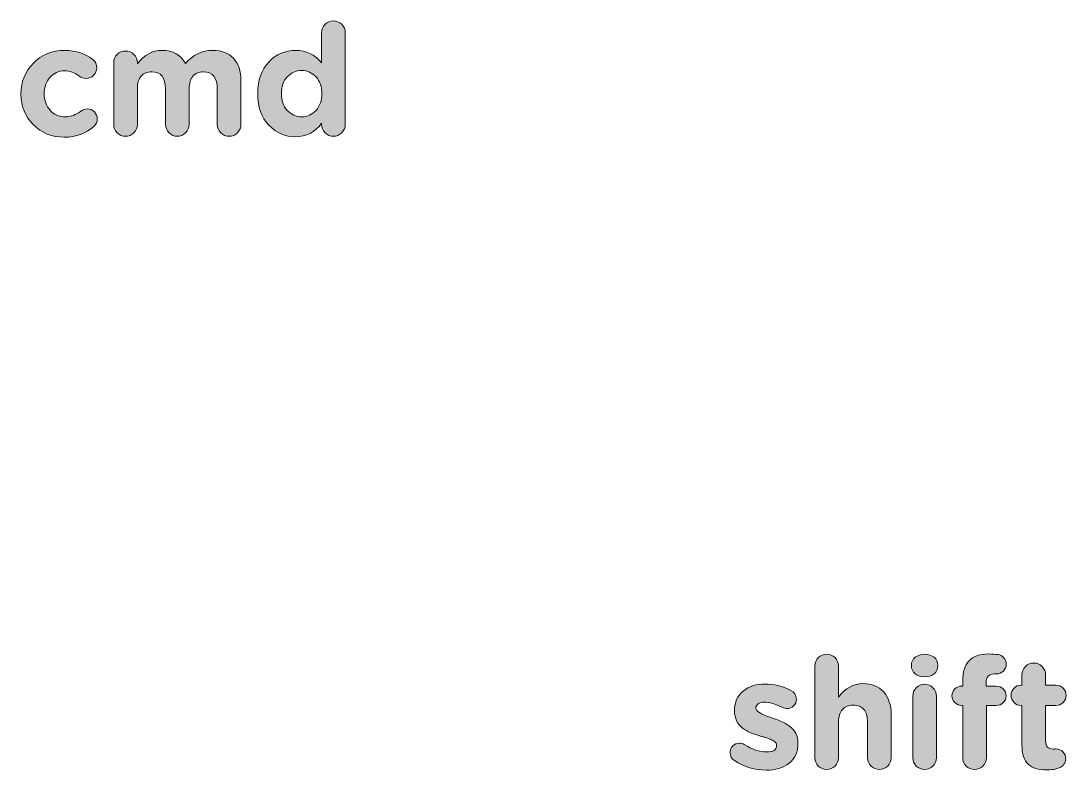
# Model space of a CAD drawing. Header units: inches. Extents: x 10 to 279, y -157 to -9.
# Drawn here: x 70.85 to 92.19, y -145.49 to -130.19 of the extents above; entities that cross this region are included whole.
import ezdxf

# ---------------------------------------------------------------- set-up
doc = ezdxf.new("R2010")
doc.units = ezdxf.units.IN
doc.header["$MEASUREMENT"] = 0
doc.layers.add('Layer 1', color=7, linetype='Continuous')

# ---------------------------------------------------------------- blocks, each defined once
blk = doc.blocks.new('block 28')
at = {"layer": 'Layer 1'}
h = blk.add_hatch(color=7, dxfattribs=at)
h.dxf.hatch_style = 2
edge = h.paths.add_edge_path()
edge.add_spline(control_points=[(77.473, -130.431), (77.473, -130.431), (77.473, -132.305), (77.473, -132.305), (77.473, -132.372), (77.449, -132.429), (77.401, -132.476), (77.354, -132.523), (77.297, -132.546), (77.231, -132.546), (77.166, -132.546), (77.109, -132.523), (77.061, -132.476), (77.014, -132.429), (76.99, -132.372), (76.99, -132.305), (76.99, -132.305), (76.99, -132.282), (76.99, -132.282), (76.855, -132.467), (76.678, -132.558), (76.46, -132.558), (76.248, -132.558), (76.066, -132.48), (75.914, -132.322), (75.761, -132.164), (75.685, -131.95), (75.685, -131.679), (75.685, -131.679), (75.685, -131.673), (75.685, -131.673), (75.685, -131.402), (75.761, -131.188), (75.912, -131.03), (76.063, -130.872), (76.246, -130.793), (76.46, -130.793), (76.671, -130.793), (76.848, -130.878), (76.99, -131.047), (76.99, -131.047), (76.99, -130.431), (76.99, -130.431), (76.99, -130.364), (77.014, -130.306), (77.061, -130.26), (77.109, -130.213), (77.166, -130.19), (77.231, -130.19), (77.297, -130.19), (77.354, -130.213), (77.401, -130.26), (77.449, -130.306), (77.473, -130.364), (77.473, -130.431)], knot_values=[0, 0, 0, 0, 1, 1, 1, 2, 2, 2, 3, 3, 3, 4, 4, 4, 5, 5, 5, 6, 6, 6, 7, 7, 7, 8, 8, 8, 9, 9, 9, 10, 10, 10, 11, 11, 11, 12, 12, 12, 13, 13, 13, 14, 14, 14, 15, 15, 15, 16, 16, 16, 17, 17, 17, 18, 18, 18, 18], degree=3, periodic=1)
edge = h.paths.add_edge_path()
edge.add_spline(control_points=[(76.877, -131.335), (76.798, -131.247), (76.7, -131.203), (76.584, -131.203), (76.467, -131.203), (76.369, -131.246), (76.288, -131.333), (76.208, -131.42), (76.168, -131.533), (76.168, -131.673), (76.168, -131.673), (76.168, -131.679), (76.168, -131.679), (76.168, -131.817), (76.208, -131.929), (76.288, -132.017), (76.369, -132.105), (76.467, -132.149), (76.584, -132.149), (76.7, -132.149), (76.798, -132.105), (76.877, -132.017), (76.957, -131.929), (76.996, -131.817), (76.996, -131.679), (76.996, -131.679), (76.996, -131.673), (76.996, -131.673), (76.996, -131.535), (76.957, -131.422), (76.877, -131.335)], knot_values=[0, 0, 0, 0, 1, 1, 1, 2, 2, 2, 3, 3, 3, 4, 4, 4, 5, 5, 5, 6, 6, 6, 7, 7, 7, 8, 8, 8, 9, 9, 9, 10, 10, 10, 10], degree=3, periodic=1)
h = blk.add_hatch(color=7, dxfattribs=at)
h.dxf.hatch_style = 2
edge = h.paths.add_edge_path()
edge.add_spline(control_points=[(71.736, -132.565), (71.481, -132.565), (71.27, -132.48), (71.102, -132.309), (70.934, -132.139), (70.85, -131.931), (70.85, -131.686), (70.85, -131.686), (70.85, -131.679), (70.85, -131.679), (70.85, -131.433), (70.934, -131.225), (71.104, -131.052), (71.273, -130.88), (71.486, -130.793), (71.742, -130.793), (71.979, -130.793), (72.173, -130.857), (72.323, -130.984), (72.374, -131.024), (72.399, -131.079), (72.399, -131.149), (72.399, -131.208), (72.378, -131.259), (72.335, -131.301), (72.293, -131.344), (72.241, -131.365), (72.18, -131.365), (72.127, -131.365), (72.08, -131.349), (72.04, -131.317), (71.947, -131.245), (71.847, -131.209), (71.739, -131.209), (71.62, -131.209), (71.522, -131.255), (71.443, -131.346), (71.365, -131.437), (71.326, -131.546), (71.326, -131.673), (71.326, -131.673), (71.326, -131.679), (71.326, -131.679), (71.326, -131.812), (71.365, -131.924), (71.445, -132.014), (71.524, -132.104), (71.629, -132.149), (71.758, -132.149), (71.87, -132.149), (71.976, -132.11), (72.075, -132.032), (72.115, -132.002), (72.159, -131.987), (72.205, -131.987), (72.262, -131.987), (72.311, -132.007), (72.35, -132.047), (72.389, -132.088), (72.409, -132.136), (72.409, -132.193), (72.409, -132.253), (72.385, -132.304), (72.339, -132.346), (72.178, -132.492), (71.977, -132.565), (71.736, -132.565)], knot_values=[0, 0, 0, 0, 1, 1, 1, 2, 2, 2, 3, 3, 3, 4, 4, 4, 5, 5, 5, 6, 6, 6, 7, 7, 7, 8, 8, 8, 9, 9, 9, 10, 10, 10, 11, 11, 11, 12, 12, 12, 13, 13, 13, 14, 14, 14, 15, 15, 15, 16, 16, 16, 17, 17, 17, 18, 18, 18, 19, 19, 19, 20, 20, 20, 21, 21, 21, 22, 22, 22, 22], degree=3, periodic=1)
h = blk.add_hatch(color=7, dxfattribs=at)
h.dxf.hatch_style = 2
edge = h.paths.add_edge_path()
edge.add_spline(control_points=[(72.745, -132.305), (72.745, -132.305), (72.745, -131.047), (72.745, -131.047), (72.745, -130.98), (72.768, -130.922), (72.815, -130.876), (72.862, -130.829), (72.919, -130.806), (72.986, -130.806), (73.054, -130.806), (73.111, -130.829), (73.158, -130.876), (73.204, -130.922), (73.228, -130.98), (73.228, -131.047), (73.228, -131.047), (73.228, -131.066), (73.228, -131.066), (73.37, -130.884), (73.537, -130.793), (73.729, -130.793), (73.956, -130.793), (74.116, -130.883), (74.209, -131.063), (74.363, -130.883), (74.55, -130.793), (74.768, -130.793), (74.95, -130.793), (75.091, -130.847), (75.191, -130.954), (75.292, -131.061), (75.342, -131.216), (75.342, -131.419), (75.342, -131.419), (75.342, -132.305), (75.342, -132.305), (75.342, -132.372), (75.319, -132.429), (75.272, -132.476), (75.226, -132.523), (75.169, -132.546), (75.101, -132.546), (75.033, -132.546), (74.976, -132.523), (74.93, -132.476), (74.883, -132.429), (74.86, -132.372), (74.86, -132.305), (74.86, -132.305), (74.86, -131.577), (74.86, -131.577), (74.86, -131.347), (74.765, -131.231), (74.577, -131.231), (74.486, -131.231), (74.415, -131.261), (74.363, -131.32), (74.311, -131.38), (74.285, -131.465), (74.285, -131.577), (74.285, -131.577), (74.285, -132.305), (74.285, -132.305), (74.285, -132.372), (74.261, -132.429), (74.214, -132.476), (74.166, -132.523), (74.109, -132.546), (74.044, -132.546), (73.978, -132.546), (73.921, -132.523), (73.874, -132.476), (73.826, -132.429), (73.802, -132.372), (73.802, -132.305), (73.802, -132.305), (73.802, -131.577), (73.802, -131.577), (73.802, -131.347), (73.708, -131.231), (73.52, -131.231), (73.429, -131.231), (73.357, -131.261), (73.306, -131.32), (73.254, -131.38), (73.228, -131.465), (73.228, -131.577), (73.228, -131.577), (73.228, -132.305), (73.228, -132.305), (73.228, -132.372), (73.204, -132.429), (73.158, -132.476), (73.111, -132.523), (73.054, -132.546), (72.986, -132.546), (72.919, -132.546), (72.862, -132.523), (72.815, -132.476), (72.768, -132.429), (72.745, -132.372), (72.745, -132.305)], knot_values=[0, 0, 0, 0, 1, 1, 1, 2, 2, 2, 3, 3, 3, 4, 4, 4, 5, 5, 5, 6, 6, 6, 7, 7, 7, 8, 8, 8, 9, 9, 9, 10, 10, 10, 11, 11, 11, 12, 12, 12, 13, 13, 13, 14, 14, 14, 15, 15, 15, 16, 16, 16, 17, 17, 17, 18, 18, 18, 19, 19, 19, 20, 20, 20, 21, 21, 21, 22, 22, 22, 23, 23, 23, 24, 24, 24, 25, 25, 25, 26, 26, 26, 27, 27, 27, 28, 28, 28, 29, 29, 29, 30, 30, 30, 31, 31, 31, 32, 32, 32, 33, 33, 33, 34, 34, 34, 34], degree=3, periodic=1)
at = {"layer": 'Layer 1', "lineweight": 0}
for points, knots in [([(77.473, -130.431), (77.473, -130.431), (77.473, -132.305), (77.473, -132.305), (77.473, -132.372), (77.449, -132.429), (77.401, -132.476), (77.354, -132.523), (77.297, -132.546), (77.231, -132.546), (77.166, -132.546), (77.109, -132.523), (77.061, -132.476), (77.014, -132.429), (76.99, -132.372), (76.99, -132.305), (76.99, -132.305), (76.99, -132.282), (76.99, -132.282), (76.855, -132.467), (76.678, -132.558), (76.46, -132.558), (76.248, -132.558), (76.066, -132.48), (75.914, -132.322), (75.761, -132.164), (75.685, -131.95), (75.685, -131.679), (75.685, -131.679), (75.685, -131.673), (75.685, -131.673), (75.685, -131.402), (75.761, -131.188), (75.912, -131.03), (76.063, -130.872), (76.246, -130.793), (76.46, -130.793), (76.671, -130.793), (76.848, -130.878), (76.99, -131.047), (76.99, -131.047), (76.99, -130.431), (76.99, -130.431), (76.99, -130.364), (77.014, -130.306), (77.061, -130.26), (77.109, -130.213), (77.166, -130.19), (77.231, -130.19), (77.297, -130.19), (77.354, -130.213), (77.401, -130.26), (77.449, -130.306), (77.473, -130.364), (77.473, -130.431)], [0, 0, 0, 0, 1, 1, 1, 2, 2, 2, 3, 3, 3, 4, 4, 4, 5, 5, 5, 6, 6, 6, 7, 7, 7, 8, 8, 8, 9, 9, 9, 10, 10, 10, 11, 11, 11, 12, 12, 12, 13, 13, 13, 14, 14, 14, 15, 15, 15, 16, 16, 16, 17, 17, 17, 18, 18, 18, 18]), ([(71.736, -132.565), (71.481, -132.565), (71.27, -132.48), (71.102, -132.309), (70.934, -132.139), (70.85, -131.931), (70.85, -131.686), (70.85, -131.686), (70.85, -131.679), (70.85, -131.679), (70.85, -131.433), (70.934, -131.225), (71.104, -131.052), (71.273, -130.88), (71.486, -130.793), (71.742, -130.793), (71.979, -130.793), (72.173, -130.857), (72.323, -130.984), (72.374, -131.024), (72.399, -131.079), (72.399, -131.149), (72.399, -131.208), (72.378, -131.259), (72.335, -131.301), (72.293, -131.344), (72.241, -131.365), (72.18, -131.365), (72.127, -131.365), (72.08, -131.349), (72.04, -131.317), (71.947, -131.245), (71.847, -131.209), (71.739, -131.209), (71.62, -131.209), (71.522, -131.255), (71.443, -131.346), (71.365, -131.437), (71.326, -131.546), (71.326, -131.673), (71.326, -131.673), (71.326, -131.679), (71.326, -131.679), (71.326, -131.812), (71.365, -131.924), (71.445, -132.014), (71.524, -132.104), (71.629, -132.149), (71.758, -132.149), (71.87, -132.149), (71.976, -132.11), (72.075, -132.032), (72.115, -132.002), (72.159, -131.987), (72.205, -131.987), (72.262, -131.987), (72.311, -132.007), (72.35, -132.047), (72.389, -132.088), (72.409, -132.136), (72.409, -132.193), (72.409, -132.253), (72.385, -132.304), (72.339, -132.346), (72.178, -132.492), (71.977, -132.565), (71.736, -132.565)], [0, 0, 0, 0, 1, 1, 1, 2, 2, 2, 3, 3, 3, 4, 4, 4, 5, 5, 5, 6, 6, 6, 7, 7, 7, 8, 8, 8, 9, 9, 9, 10, 10, 10, 11, 11, 11, 12, 12, 12, 13, 13, 13, 14, 14, 14, 15, 15, 15, 16, 16, 16, 17, 17, 17, 18, 18, 18, 19, 19, 19, 20, 20, 20, 21, 21, 21, 22, 22, 22, 22]), ([(72.745, -132.305), (72.745, -132.305), (72.745, -131.047), (72.745, -131.047), (72.745, -130.98), (72.768, -130.922), (72.815, -130.876), (72.862, -130.829), (72.919, -130.806), (72.986, -130.806), (73.054, -130.806), (73.111, -130.829), (73.158, -130.876), (73.204, -130.922), (73.228, -130.98), (73.228, -131.047), (73.228, -131.047), (73.228, -131.066), (73.228, -131.066), (73.37, -130.884), (73.537, -130.793), (73.729, -130.793), (73.956, -130.793), (74.116, -130.883), (74.209, -131.063), (74.363, -130.883), (74.55, -130.793), (74.768, -130.793), (74.95, -130.793), (75.091, -130.847), (75.191, -130.954), (75.292, -131.061), (75.342, -131.216), (75.342, -131.419), (75.342, -131.419), (75.342, -132.305), (75.342, -132.305), (75.342, -132.372), (75.319, -132.429), (75.272, -132.476), (75.226, -132.523), (75.169, -132.546), (75.101, -132.546), (75.033, -132.546), (74.976, -132.523), (74.93, -132.476), (74.883, -132.429), (74.86, -132.372), (74.86, -132.305), (74.86, -132.305), (74.86, -131.577), (74.86, -131.577), (74.86, -131.347), (74.765, -131.231), (74.577, -131.231), (74.486, -131.231), (74.415, -131.261), (74.363, -131.32), (74.311, -131.38), (74.285, -131.465), (74.285, -131.577), (74.285, -131.577), (74.285, -132.305), (74.285, -132.305), (74.285, -132.372), (74.261, -132.429), (74.214, -132.476), (74.166, -132.523), (74.109, -132.546), (74.044, -132.546), (73.978, -132.546), (73.921, -132.523), (73.874, -132.476), (73.826, -132.429), (73.802, -132.372), (73.802, -132.305), (73.802, -132.305), (73.802, -131.577), (73.802, -131.577), (73.802, -131.347), (73.708, -131.231), (73.52, -131.231), (73.429, -131.231), (73.357, -131.261), (73.306, -131.32), (73.254, -131.38), (73.228, -131.465), (73.228, -131.577), (73.228, -131.577), (73.228, -132.305), (73.228, -132.305), (73.228, -132.372), (73.204, -132.429), (73.158, -132.476), (73.111, -132.523), (73.054, -132.546), (72.986, -132.546), (72.919, -132.546), (72.862, -132.523), (72.815, -132.476), (72.768, -132.429), (72.745, -132.372), (72.745, -132.305)], [0, 0, 0, 0, 1, 1, 1, 2, 2, 2, 3, 3, 3, 4, 4, 4, 5, 5, 5, 6, 6, 6, 7, 7, 7, 8, 8, 8, 9, 9, 9, 10, 10, 10, 11, 11, 11, 12, 12, 12, 13, 13, 13, 14, 14, 14, 15, 15, 15, 16, 16, 16, 17, 17, 17, 18, 18, 18, 19, 19, 19, 20, 20, 20, 21, 21, 21, 22, 22, 22, 23, 23, 23, 24, 24, 24, 25, 25, 25, 26, 26, 26, 27, 27, 27, 28, 28, 28, 29, 29, 29, 30, 30, 30, 31, 31, 31, 32, 32, 32, 33, 33, 33, 34, 34, 34, 34]), ([(76.877, -131.335), (76.798, -131.247), (76.7, -131.203), (76.584, -131.203), (76.467, -131.203), (76.369, -131.246), (76.288, -131.333), (76.208, -131.42), (76.168, -131.533), (76.168, -131.673), (76.168, -131.673), (76.168, -131.679), (76.168, -131.679), (76.168, -131.817), (76.208, -131.929), (76.288, -132.017), (76.369, -132.105), (76.467, -132.149), (76.584, -132.149), (76.7, -132.149), (76.798, -132.105), (76.877, -132.017), (76.957, -131.929), (76.996, -131.817), (76.996, -131.679), (76.996, -131.679), (76.996, -131.673), (76.996, -131.673), (76.996, -131.535), (76.957, -131.422), (76.877, -131.335)], [0, 0, 0, 0, 1, 1, 1, 2, 2, 2, 3, 3, 3, 4, 4, 4, 5, 5, 5, 6, 6, 6, 7, 7, 7, 8, 8, 8, 9, 9, 9, 10, 10, 10, 10])]:
    blk.add_open_spline(points, degree=3, knots=knots, dxfattribs=at)
blk = doc.blocks.new('block 29')
at = {"layer": 'Layer 1'}
h = blk.add_hatch(color=7, dxfattribs=at)
h.dxf.hatch_style = 2
edge = h.paths.add_edge_path()
edge.add_spline(control_points=[(87.063, -145.24), (87.063, -145.24), (87.063, -143.366), (87.063, -143.366), (87.063, -143.299), (87.086, -143.242), (87.133, -143.195), (87.18, -143.149), (87.237, -143.125), (87.304, -143.125), (87.372, -143.125), (87.429, -143.149), (87.476, -143.195), (87.522, -143.242), (87.546, -143.299), (87.546, -143.366), (87.546, -143.366), (87.546, -144.002), (87.546, -144.002), (87.687, -143.819), (87.854, -143.728), (88.044, -143.728), (88.226, -143.728), (88.368, -143.785), (88.47, -143.897), (88.571, -144.009), (88.622, -144.163), (88.622, -144.36), (88.622, -144.36), (88.622, -145.24), (88.622, -145.24), (88.622, -145.308), (88.598, -145.364), (88.551, -145.411), (88.503, -145.458), (88.446, -145.481), (88.381, -145.481), (88.315, -145.481), (88.259, -145.458), (88.211, -145.411), (88.163, -145.364), (88.139, -145.308), (88.139, -145.24), (88.139, -145.24), (88.139, -144.512), (88.139, -144.512), (88.139, -144.4), (88.114, -144.315), (88.063, -144.255), (88.013, -144.196), (87.941, -144.167), (87.847, -144.167), (87.754, -144.167), (87.681, -144.196), (87.627, -144.255), (87.573, -144.315), (87.546, -144.4), (87.546, -144.512), (87.546, -144.512), (87.546, -145.24), (87.546, -145.24), (87.546, -145.308), (87.522, -145.364), (87.476, -145.411), (87.429, -145.458), (87.372, -145.481), (87.304, -145.481), (87.237, -145.481), (87.18, -145.458), (87.133, -145.411), (87.086, -145.364), (87.063, -145.308), (87.063, -145.24)], knot_values=[0, 0, 0, 0, 1, 1, 1, 2, 2, 2, 3, 3, 3, 4, 4, 4, 5, 5, 5, 6, 6, 6, 7, 7, 7, 8, 8, 8, 9, 9, 9, 10, 10, 10, 11, 11, 11, 12, 12, 12, 13, 13, 13, 14, 14, 14, 15, 15, 15, 16, 16, 16, 17, 17, 17, 18, 18, 18, 19, 19, 19, 20, 20, 20, 21, 21, 21, 22, 22, 22, 23, 23, 23, 24, 24, 24, 24], degree=3, periodic=1)
h = blk.add_hatch(color=7, dxfattribs=at)
h.dxf.hatch_style = 2
edge = h.paths.add_edge_path()
edge.add_spline(control_points=[(89.035, -143.36), (89.035, -143.36), (89.035, -143.354), (89.035, -143.354), (89.035, -143.286), (89.06, -143.232), (89.111, -143.19), (89.162, -143.149), (89.226, -143.128), (89.305, -143.128), (89.383, -143.128), (89.448, -143.149), (89.498, -143.19), (89.549, -143.232), (89.575, -143.286), (89.575, -143.354), (89.575, -143.354), (89.575, -143.36), (89.575, -143.36), (89.575, -143.428), (89.549, -143.483), (89.498, -143.525), (89.448, -143.567), (89.383, -143.589), (89.305, -143.589), (89.226, -143.589), (89.162, -143.567), (89.111, -143.525), (89.06, -143.483), (89.035, -143.428), (89.035, -143.36)], knot_values=[0, 0, 0, 0, 1, 1, 1, 2, 2, 2, 3, 3, 3, 4, 4, 4, 5, 5, 5, 6, 6, 6, 7, 7, 7, 8, 8, 8, 9, 9, 9, 10, 10, 10, 10], degree=3, periodic=1)
edge = h.paths.add_edge_path()
edge.add_spline(control_points=[(89.063, -145.24), (89.063, -145.24), (89.063, -143.982), (89.063, -143.982), (89.063, -143.915), (89.087, -143.858), (89.135, -143.811), (89.182, -143.765), (89.239, -143.741), (89.305, -143.741), (89.37, -143.741), (89.427, -143.765), (89.474, -143.811), (89.522, -143.858), (89.546, -143.915), (89.546, -143.982), (89.546, -143.982), (89.546, -145.24), (89.546, -145.24), (89.546, -145.308), (89.522, -145.364), (89.474, -145.411), (89.427, -145.458), (89.37, -145.481), (89.305, -145.481), (89.239, -145.481), (89.182, -145.458), (89.135, -145.411), (89.087, -145.364), (89.063, -145.308), (89.063, -145.24)], knot_values=[0, 0, 0, 0, 1, 1, 1, 2, 2, 2, 3, 3, 3, 4, 4, 4, 5, 5, 5, 6, 6, 6, 7, 7, 7, 8, 8, 8, 9, 9, 9, 10, 10, 10, 10], degree=3, periodic=1)
h = blk.add_hatch(color=7, dxfattribs=at)
h.dxf.hatch_style = 2
edge = h.paths.add_edge_path()
edge.add_spline(control_points=[(90.083, -145.24), (90.083, -145.24), (90.083, -144.173), (90.083, -144.173), (90.083, -144.173), (90.063, -144.173), (90.063, -144.173), (90.008, -144.173), (89.961, -144.154), (89.922, -144.116), (89.883, -144.078), (89.863, -144.031), (89.863, -143.976), (89.863, -143.921), (89.883, -143.874), (89.922, -143.835), (89.961, -143.796), (90.008, -143.776), (90.063, -143.776), (90.063, -143.776), (90.083, -143.776), (90.083, -143.776), (90.083, -143.776), (90.083, -143.668), (90.083, -143.668), (90.083, -143.484), (90.128, -143.346), (90.219, -143.255), (90.308, -143.166), (90.438, -143.122), (90.609, -143.122), (90.692, -143.122), (90.758, -143.126), (90.806, -143.135), (90.851, -143.141), (90.889, -143.162), (90.922, -143.198), (90.955, -143.234), (90.972, -143.277), (90.972, -143.328), (90.972, -143.383), (90.952, -143.43), (90.913, -143.47), (90.874, -143.509), (90.828, -143.528), (90.775, -143.528), (90.775, -143.528), (90.733, -143.528), (90.733, -143.528), (90.617, -143.528), (90.559, -143.59), (90.559, -143.713), (90.559, -143.713), (90.559, -143.779), (90.559, -143.779), (90.559, -143.779), (90.768, -143.779), (90.768, -143.779), (90.823, -143.779), (90.87, -143.798), (90.91, -143.836), (90.949, -143.874), (90.968, -143.921), (90.968, -143.976), (90.968, -144.031), (90.949, -144.078), (90.91, -144.116), (90.87, -144.154), (90.823, -144.173), (90.768, -144.173), (90.768, -144.173), (90.565, -144.173), (90.565, -144.173), (90.565, -144.173), (90.565, -145.24), (90.565, -145.24), (90.565, -145.308), (90.542, -145.364), (90.495, -145.411), (90.449, -145.458), (90.392, -145.481), (90.324, -145.481), (90.256, -145.481), (90.199, -145.458), (90.152, -145.411), (90.106, -145.364), (90.083, -145.308), (90.083, -145.24)], knot_values=[0, 0, 0, 0, 1, 1, 1, 2, 2, 2, 3, 3, 3, 4, 4, 4, 5, 5, 5, 6, 6, 6, 7, 7, 7, 8, 8, 8, 9, 9, 9, 10, 10, 10, 11, 11, 11, 12, 12, 12, 13, 13, 13, 14, 14, 14, 15, 15, 15, 16, 16, 16, 17, 17, 17, 18, 18, 18, 19, 19, 19, 20, 20, 20, 21, 21, 21, 22, 22, 22, 23, 23, 23, 24, 24, 24, 25, 25, 25, 26, 26, 26, 27, 27, 27, 28, 28, 28, 29, 29, 29, 29], degree=3, periodic=1)
h = blk.add_hatch(color=7, dxfattribs=at)
h.dxf.hatch_style = 2
edge = h.paths.add_edge_path()
edge.add_spline(control_points=[(91.788, -145.491), (91.629, -145.491), (91.506, -145.452), (91.421, -145.375), (91.335, -145.297), (91.292, -145.166), (91.292, -144.979), (91.292, -144.979), (91.292, -144.173), (91.292, -144.173), (91.292, -144.173), (91.276, -144.173), (91.276, -144.173), (91.219, -144.173), (91.17, -144.153), (91.13, -144.112), (91.09, -144.073), (91.07, -144.024), (91.07, -143.966), (91.07, -143.909), (91.09, -143.861), (91.13, -143.82), (91.17, -143.78), (91.219, -143.76), (91.276, -143.76), (91.276, -143.76), (91.292, -143.76), (91.292, -143.76), (91.292, -143.76), (91.292, -143.547), (91.292, -143.547), (91.292, -143.482), (91.316, -143.425), (91.364, -143.378), (91.411, -143.33), (91.468, -143.306), (91.533, -143.306), (91.599, -143.306), (91.656, -143.33), (91.703, -143.378), (91.751, -143.425), (91.775, -143.482), (91.775, -143.547), (91.775, -143.547), (91.775, -143.76), (91.775, -143.76), (91.775, -143.76), (91.987, -143.76), (91.987, -143.76), (92.045, -143.76), (92.093, -143.78), (92.134, -143.82), (92.174, -143.861), (92.194, -143.909), (92.194, -143.966), (92.194, -144.024), (92.174, -144.073), (92.134, -144.112), (92.093, -144.153), (92.045, -144.173), (91.987, -144.173), (91.987, -144.173), (91.775, -144.173), (91.775, -144.173), (91.775, -144.173), (91.775, -144.9), (91.775, -144.9), (91.775, -145.01), (91.827, -145.065), (91.93, -145.065), (91.937, -145.065), (91.947, -145.065), (91.962, -145.063), (91.977, -145.062), (91.985, -145.062), (91.987, -145.062), (92.042, -145.062), (92.089, -145.082), (92.129, -145.121), (92.168, -145.16), (92.187, -145.207), (92.187, -145.262), (92.187, -145.304), (92.175, -145.342), (92.151, -145.375), (92.127, -145.407), (92.098, -145.43), (92.064, -145.443), (91.983, -145.475), (91.891, -145.491), (91.788, -145.491)], knot_values=[0, 0, 0, 0, 1, 1, 1, 2, 2, 2, 3, 3, 3, 4, 4, 4, 5, 5, 5, 6, 6, 6, 7, 7, 7, 8, 8, 8, 9, 9, 9, 10, 10, 10, 11, 11, 11, 12, 12, 12, 13, 13, 13, 14, 14, 14, 15, 15, 15, 16, 16, 16, 17, 17, 17, 18, 18, 18, 19, 19, 19, 20, 20, 20, 21, 21, 21, 22, 22, 22, 23, 23, 23, 24, 24, 24, 25, 25, 25, 26, 26, 26, 27, 27, 27, 28, 28, 28, 29, 29, 29, 30, 30, 30, 30], degree=3, periodic=1)
h = blk.add_hatch(color=7, dxfattribs=at)
h.dxf.hatch_style = 2
edge = h.paths.add_edge_path()
edge.add_spline(control_points=[(86.066, -145.494), (85.837, -145.494), (85.624, -145.429), (85.425, -145.3), (85.363, -145.262), (85.333, -145.207), (85.333, -145.135), (85.333, -145.082), (85.351, -145.037), (85.388, -145), (85.425, -144.963), (85.47, -144.944), (85.523, -144.944), (85.559, -144.944), (85.591, -144.953), (85.619, -144.97), (85.779, -145.071), (85.933, -145.122), (86.079, -145.122), (86.214, -145.122), (86.282, -145.08), (86.282, -144.995), (86.282, -144.995), (86.282, -144.989), (86.282, -144.989), (86.282, -144.978), (86.281, -144.968), (86.277, -144.957), (86.274, -144.947), (86.268, -144.937), (86.26, -144.929), (86.251, -144.92), (86.242, -144.912), (86.233, -144.905), (86.223, -144.897), (86.211, -144.89), (86.195, -144.882), (86.179, -144.875), (86.165, -144.869), (86.153, -144.864), (86.142, -144.858), (86.125, -144.852), (86.104, -144.844), (86.083, -144.837), (86.065, -144.831), (86.05, -144.827), (86.035, -144.823), (86.015, -144.817), (85.99, -144.809), (85.965, -144.802), (85.944, -144.796), (85.93, -144.792), (85.858, -144.771), (85.796, -144.749), (85.745, -144.727), (85.695, -144.705), (85.642, -144.674), (85.588, -144.636), (85.534, -144.598), (85.493, -144.549), (85.465, -144.489), (85.436, -144.428), (85.422, -144.359), (85.422, -144.281), (85.422, -144.281), (85.422, -144.274), (85.422, -144.274), (85.422, -144.107), (85.481, -143.975), (85.599, -143.879), (85.718, -143.783), (85.866, -143.735), (86.044, -143.735), (86.222, -143.735), (86.397, -143.778), (86.571, -143.865), (86.647, -143.903), (86.685, -143.963), (86.685, -144.046), (86.685, -144.099), (86.667, -144.144), (86.63, -144.181), (86.593, -144.218), (86.547, -144.237), (86.492, -144.237), (86.462, -144.237), (86.432, -144.229), (86.403, -144.214), (86.255, -144.142), (86.132, -144.106), (86.034, -144.106), (85.977, -144.106), (85.933, -144.117), (85.903, -144.14), (85.872, -144.162), (85.857, -144.19), (85.857, -144.224), (85.857, -144.224), (85.857, -144.23), (85.857, -144.23), (85.857, -144.287), (85.954, -144.348), (86.149, -144.414), (86.172, -144.423), (86.19, -144.429), (86.203, -144.433), (86.277, -144.459), (86.339, -144.482), (86.388, -144.505), (86.438, -144.527), (86.491, -144.558), (86.547, -144.597), (86.603, -144.636), (86.646, -144.684), (86.674, -144.741), (86.703, -144.798), (86.717, -144.864), (86.717, -144.938), (86.717, -144.938), (86.717, -144.944), (86.717, -144.944), (86.717, -145.126), (86.657, -145.263), (86.538, -145.355), (86.418, -145.448), (86.261, -145.494), (86.066, -145.494)], knot_values=[0, 0, 0, 0, 1, 1, 1, 2, 2, 2, 3, 3, 3, 4, 4, 4, 5, 5, 5, 6, 6, 6, 7, 7, 7, 8, 8, 8, 9, 9, 9, 10, 10, 10, 11, 11, 11, 12, 12, 12, 13, 13, 13, 14, 14, 14, 15, 15, 15, 16, 16, 16, 17, 17, 17, 18, 18, 18, 19, 19, 19, 20, 20, 20, 21, 21, 21, 22, 22, 22, 23, 23, 23, 24, 24, 24, 25, 25, 25, 26, 26, 26, 27, 27, 27, 28, 28, 28, 29, 29, 29, 30, 30, 30, 31, 31, 31, 32, 32, 32, 33, 33, 33, 34, 34, 34, 35, 35, 35, 36, 36, 36, 37, 37, 37, 38, 38, 38, 39, 39, 39, 40, 40, 40, 41, 41, 41, 42, 42, 42, 42], degree=3, periodic=1)
at = {"layer": 'Layer 1', "lineweight": 0}
for points, knots in [([(87.063, -145.24), (87.063, -145.24), (87.063, -143.366), (87.063, -143.366), (87.063, -143.299), (87.086, -143.242), (87.133, -143.195), (87.18, -143.149), (87.237, -143.125), (87.304, -143.125), (87.372, -143.125), (87.429, -143.149), (87.476, -143.195), (87.522, -143.242), (87.546, -143.299), (87.546, -143.366), (87.546, -143.366), (87.546, -144.002), (87.546, -144.002), (87.687, -143.819), (87.854, -143.728), (88.044, -143.728), (88.226, -143.728), (88.368, -143.785), (88.47, -143.897), (88.571, -144.009), (88.622, -144.163), (88.622, -144.36), (88.622, -144.36), (88.622, -145.24), (88.622, -145.24), (88.622, -145.308), (88.598, -145.364), (88.551, -145.411), (88.503, -145.458), (88.446, -145.481), (88.381, -145.481), (88.315, -145.481), (88.259, -145.458), (88.211, -145.411), (88.163, -145.364), (88.139, -145.308), (88.139, -145.24), (88.139, -145.24), (88.139, -144.512), (88.139, -144.512), (88.139, -144.4), (88.114, -144.315), (88.063, -144.255), (88.013, -144.196), (87.941, -144.167), (87.847, -144.167), (87.754, -144.167), (87.681, -144.196), (87.627, -144.255), (87.573, -144.315), (87.546, -144.4), (87.546, -144.512), (87.546, -144.512), (87.546, -145.24), (87.546, -145.24), (87.546, -145.308), (87.522, -145.364), (87.476, -145.411), (87.429, -145.458), (87.372, -145.481), (87.304, -145.481), (87.237, -145.481), (87.18, -145.458), (87.133, -145.411), (87.086, -145.364), (87.063, -145.308), (87.063, -145.24)], [0, 0, 0, 0, 1, 1, 1, 2, 2, 2, 3, 3, 3, 4, 4, 4, 5, 5, 5, 6, 6, 6, 7, 7, 7, 8, 8, 8, 9, 9, 9, 10, 10, 10, 11, 11, 11, 12, 12, 12, 13, 13, 13, 14, 14, 14, 15, 15, 15, 16, 16, 16, 17, 17, 17, 18, 18, 18, 19, 19, 19, 20, 20, 20, 21, 21, 21, 22, 22, 22, 23, 23, 23, 24, 24, 24, 24]), ([(89.035, -143.36), (89.035, -143.36), (89.035, -143.354), (89.035, -143.354), (89.035, -143.286), (89.06, -143.232), (89.111, -143.19), (89.162, -143.149), (89.226, -143.128), (89.305, -143.128), (89.383, -143.128), (89.448, -143.149), (89.498, -143.19), (89.549, -143.232), (89.575, -143.286), (89.575, -143.354), (89.575, -143.354), (89.575, -143.36), (89.575, -143.36), (89.575, -143.428), (89.549, -143.483), (89.498, -143.525), (89.448, -143.567), (89.383, -143.589), (89.305, -143.589), (89.226, -143.589), (89.162, -143.567), (89.111, -143.525), (89.06, -143.483), (89.035, -143.428), (89.035, -143.36)], [0, 0, 0, 0, 1, 1, 1, 2, 2, 2, 3, 3, 3, 4, 4, 4, 5, 5, 5, 6, 6, 6, 7, 7, 7, 8, 8, 8, 9, 9, 9, 10, 10, 10, 10]), ([(90.083, -145.24), (90.083, -145.24), (90.083, -144.173), (90.083, -144.173), (90.083, -144.173), (90.063, -144.173), (90.063, -144.173), (90.008, -144.173), (89.961, -144.154), (89.922, -144.116), (89.883, -144.078), (89.863, -144.031), (89.863, -143.976), (89.863, -143.921), (89.883, -143.874), (89.922, -143.835), (89.961, -143.796), (90.008, -143.776), (90.063, -143.776), (90.063, -143.776), (90.083, -143.776), (90.083, -143.776), (90.083, -143.776), (90.083, -143.668), (90.083, -143.668), (90.083, -143.484), (90.128, -143.346), (90.219, -143.255), (90.308, -143.166), (90.438, -143.122), (90.609, -143.122), (90.692, -143.122), (90.758, -143.126), (90.806, -143.135), (90.851, -143.141), (90.889, -143.162), (90.922, -143.198), (90.955, -143.234), (90.972, -143.277), (90.972, -143.328), (90.972, -143.383), (90.952, -143.43), (90.913, -143.47), (90.874, -143.509), (90.828, -143.528), (90.775, -143.528), (90.775, -143.528), (90.733, -143.528), (90.733, -143.528), (90.617, -143.528), (90.559, -143.59), (90.559, -143.713), (90.559, -143.713), (90.559, -143.779), (90.559, -143.779), (90.559, -143.779), (90.768, -143.779), (90.768, -143.779), (90.823, -143.779), (90.87, -143.798), (90.91, -143.836), (90.949, -143.874), (90.968, -143.921), (90.968, -143.976), (90.968, -144.031), (90.949, -144.078), (90.91, -144.116), (90.87, -144.154), (90.823, -144.173), (90.768, -144.173), (90.768, -144.173), (90.565, -144.173), (90.565, -144.173), (90.565, -144.173), (90.565, -145.24), (90.565, -145.24), (90.565, -145.308), (90.542, -145.364), (90.495, -145.411), (90.449, -145.458), (90.392, -145.481), (90.324, -145.481), (90.256, -145.481), (90.199, -145.458), (90.152, -145.411), (90.106, -145.364), (90.083, -145.308), (90.083, -145.24)], [0, 0, 0, 0, 1, 1, 1, 2, 2, 2, 3, 3, 3, 4, 4, 4, 5, 5, 5, 6, 6, 6, 7, 7, 7, 8, 8, 8, 9, 9, 9, 10, 10, 10, 11, 11, 11, 12, 12, 12, 13, 13, 13, 14, 14, 14, 15, 15, 15, 16, 16, 16, 17, 17, 17, 18, 18, 18, 19, 19, 19, 20, 20, 20, 21, 21, 21, 22, 22, 22, 23, 23, 23, 24, 24, 24, 25, 25, 25, 26, 26, 26, 27, 27, 27, 28, 28, 28, 29, 29, 29, 29]), ([(91.788, -145.491), (91.629, -145.491), (91.506, -145.452), (91.421, -145.375), (91.335, -145.297), (91.292, -145.166), (91.292, -144.979), (91.292, -144.979), (91.292, -144.173), (91.292, -144.173), (91.292, -144.173), (91.276, -144.173), (91.276, -144.173), (91.219, -144.173), (91.17, -144.153), (91.13, -144.112), (91.09, -144.073), (91.07, -144.024), (91.07, -143.966), (91.07, -143.909), (91.09, -143.861), (91.13, -143.82), (91.17, -143.78), (91.219, -143.76), (91.276, -143.76), (91.276, -143.76), (91.292, -143.76), (91.292, -143.76), (91.292, -143.76), (91.292, -143.547), (91.292, -143.547), (91.292, -143.482), (91.316, -143.425), (91.364, -143.378), (91.411, -143.33), (91.468, -143.306), (91.533, -143.306), (91.599, -143.306), (91.656, -143.33), (91.703, -143.378), (91.751, -143.425), (91.775, -143.482), (91.775, -143.547), (91.775, -143.547), (91.775, -143.76), (91.775, -143.76), (91.775, -143.76), (91.987, -143.76), (91.987, -143.76), (92.045, -143.76), (92.093, -143.78), (92.134, -143.82), (92.174, -143.861), (92.194, -143.909), (92.194, -143.966), (92.194, -144.024), (92.174, -144.073), (92.134, -144.112), (92.093, -144.153), (92.045, -144.173), (91.987, -144.173), (91.987, -144.173), (91.775, -144.173), (91.775, -144.173), (91.775, -144.173), (91.775, -144.9), (91.775, -144.9), (91.775, -145.01), (91.827, -145.065), (91.93, -145.065), (91.937, -145.065), (91.947, -145.065), (91.962, -145.063), (91.977, -145.062), (91.985, -145.062), (91.987, -145.062), (92.042, -145.062), (92.089, -145.082), (92.129, -145.121), (92.168, -145.16), (92.187, -145.207), (92.187, -145.262), (92.187, -145.304), (92.175, -145.342), (92.151, -145.375), (92.127, -145.407), (92.098, -145.43), (92.064, -145.443), (91.983, -145.475), (91.891, -145.491), (91.788, -145.491)], [0, 0, 0, 0, 1, 1, 1, 2, 2, 2, 3, 3, 3, 4, 4, 4, 5, 5, 5, 6, 6, 6, 7, 7, 7, 8, 8, 8, 9, 9, 9, 10, 10, 10, 11, 11, 11, 12, 12, 12, 13, 13, 13, 14, 14, 14, 15, 15, 15, 16, 16, 16, 17, 17, 17, 18, 18, 18, 19, 19, 19, 20, 20, 20, 21, 21, 21, 22, 22, 22, 23, 23, 23, 24, 24, 24, 25, 25, 25, 26, 26, 26, 27, 27, 27, 28, 28, 28, 29, 29, 29, 30, 30, 30, 30]), ([(86.066, -145.494), (85.837, -145.494), (85.624, -145.429), (85.425, -145.3), (85.363, -145.262), (85.333, -145.207), (85.333, -145.135), (85.333, -145.082), (85.351, -145.037), (85.388, -145), (85.425, -144.963), (85.47, -144.944), (85.523, -144.944), (85.559, -144.944), (85.591, -144.953), (85.619, -144.97), (85.779, -145.071), (85.933, -145.122), (86.079, -145.122), (86.214, -145.122), (86.282, -145.08), (86.282, -144.995), (86.282, -144.995), (86.282, -144.989), (86.282, -144.989), (86.282, -144.978), (86.281, -144.968), (86.277, -144.957), (86.274, -144.947), (86.268, -144.937), (86.26, -144.929), (86.251, -144.92), (86.242, -144.912), (86.233, -144.905), (86.223, -144.897), (86.211, -144.89), (86.195, -144.882), (86.179, -144.875), (86.165, -144.869), (86.153, -144.864), (86.142, -144.858), (86.125, -144.852), (86.104, -144.844), (86.083, -144.837), (86.065, -144.831), (86.05, -144.827), (86.035, -144.823), (86.015, -144.817), (85.99, -144.809), (85.965, -144.802), (85.944, -144.796), (85.93, -144.792), (85.858, -144.771), (85.796, -144.749), (85.745, -144.727), (85.695, -144.705), (85.642, -144.674), (85.588, -144.636), (85.534, -144.598), (85.493, -144.549), (85.465, -144.489), (85.436, -144.428), (85.422, -144.359), (85.422, -144.281), (85.422, -144.281), (85.422, -144.274), (85.422, -144.274), (85.422, -144.107), (85.481, -143.975), (85.599, -143.879), (85.718, -143.783), (85.866, -143.735), (86.044, -143.735), (86.222, -143.735), (86.397, -143.778), (86.571, -143.865), (86.647, -143.903), (86.685, -143.963), (86.685, -144.046), (86.685, -144.099), (86.667, -144.144), (86.63, -144.181), (86.593, -144.218), (86.547, -144.237), (86.492, -144.237), (86.462, -144.237), (86.432, -144.229), (86.403, -144.214), (86.255, -144.142), (86.132, -144.106), (86.034, -144.106), (85.977, -144.106), (85.933, -144.117), (85.903, -144.14), (85.872, -144.162), (85.857, -144.19), (85.857, -144.224), (85.857, -144.224), (85.857, -144.23), (85.857, -144.23), (85.857, -144.287), (85.954, -144.348), (86.149, -144.414), (86.172, -144.423), (86.19, -144.429), (86.203, -144.433), (86.277, -144.459), (86.339, -144.482), (86.388, -144.505), (86.438, -144.527), (86.491, -144.558), (86.547, -144.597), (86.603, -144.636), (86.646, -144.684), (86.674, -144.741), (86.703, -144.798), (86.717, -144.864), (86.717, -144.938), (86.717, -144.938), (86.717, -144.944), (86.717, -144.944), (86.717, -145.126), (86.657, -145.263), (86.538, -145.355), (86.418, -145.448), (86.261, -145.494), (86.066, -145.494)], [0, 0, 0, 0, 1, 1, 1, 2, 2, 2, 3, 3, 3, 4, 4, 4, 5, 5, 5, 6, 6, 6, 7, 7, 7, 8, 8, 8, 9, 9, 9, 10, 10, 10, 11, 11, 11, 12, 12, 12, 13, 13, 13, 14, 14, 14, 15, 15, 15, 16, 16, 16, 17, 17, 17, 18, 18, 18, 19, 19, 19, 20, 20, 20, 21, 21, 21, 22, 22, 22, 23, 23, 23, 24, 24, 24, 25, 25, 25, 26, 26, 26, 27, 27, 27, 28, 28, 28, 29, 29, 29, 30, 30, 30, 31, 31, 31, 32, 32, 32, 33, 33, 33, 34, 34, 34, 35, 35, 35, 36, 36, 36, 37, 37, 37, 38, 38, 38, 39, 39, 39, 40, 40, 40, 41, 41, 41, 42, 42, 42, 42]), ([(89.063, -145.24), (89.063, -145.24), (89.063, -143.982), (89.063, -143.982), (89.063, -143.915), (89.087, -143.858), (89.135, -143.811), (89.182, -143.765), (89.239, -143.741), (89.305, -143.741), (89.37, -143.741), (89.427, -143.765), (89.474, -143.811), (89.522, -143.858), (89.546, -143.915), (89.546, -143.982), (89.546, -143.982), (89.546, -145.24), (89.546, -145.24), (89.546, -145.308), (89.522, -145.364), (89.474, -145.411), (89.427, -145.458), (89.37, -145.481), (89.305, -145.481), (89.239, -145.481), (89.182, -145.458), (89.135, -145.411), (89.087, -145.364), (89.063, -145.308), (89.063, -145.24)], [0, 0, 0, 0, 1, 1, 1, 2, 2, 2, 3, 3, 3, 4, 4, 4, 5, 5, 5, 6, 6, 6, 7, 7, 7, 8, 8, 8, 9, 9, 9, 10, 10, 10, 10])]:
    blk.add_open_spline(points, degree=3, knots=knots, dxfattribs=at)

msp = doc.modelspace()

# ---------------------------------------------------------------- block references
at = {"layer": 'Layer 1'}
for name in ['block 28', 'block 29']:
    msp.add_blockref(name, (0, 0), dxfattribs=at)

doc.saveas('drawing.dxf')
